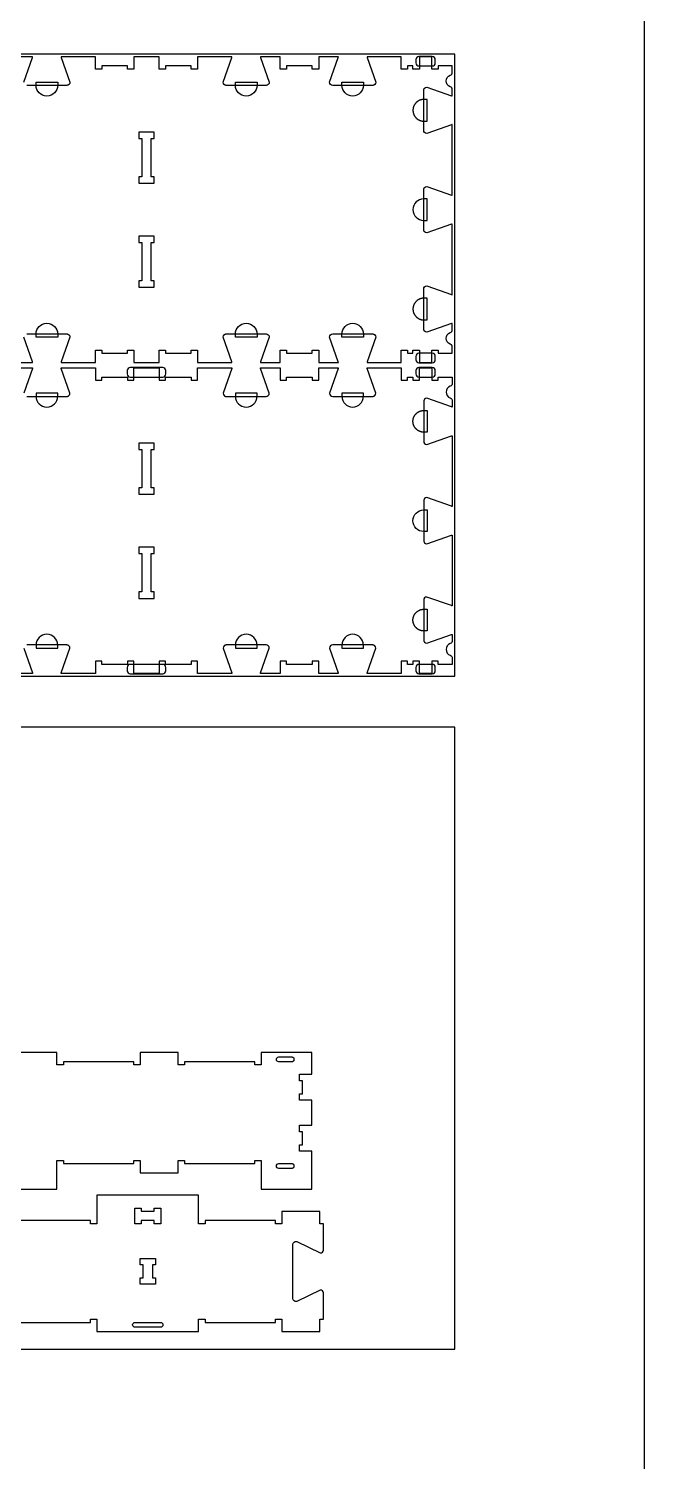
# Model space of a CAD drawing. Extents: x 0 to 4485, y 0 to 10771.
# Drawn here: x 1975 to 3183, y 2810 to 5619 of the extents above; entities that cross this region are included whole.
import ezdxf

# ---------------------------------------------------------------- set-up
doc = ezdxf.new("R2010")
doc.units = 0
for name, color, linetype in [('0_SHEET_SPRUCEPLY_2440X122', 1, 'CONTINUOUS'), ('3_ANYTOOL_CUTTHROUGH_INSID', 4, 'CONTINUOUS'), ('4_ANYTOOL_CUTTHROUGH_OUTSI', 5, 'CONTINUOUS'), ('5_ANYTOOL_HALF_MILL_9MM_IN', 3, 'CONTINUOUS'), ('DONOTCUT', 7, 'CONTINUOUS')]:
    doc.layers.add(name, color=color, linetype=linetype)

msp = doc.modelspace()

# ---------------------------------------------------------------- linework, layer by layer
at = {"layer": '0_SHEET_SPRUCEPLY_2440X122'}
for points in [[(371.7, 5569.4), (371.7, 4349.4), (2811.7, 4349.4), (2811.7, 5569.4)], [(371.7, 4249.4), (371.7, 3029.4), (2811.7, 3029.4), (2811.7, 4249.4)]]:
    msp.add_lwpolyline(points, close=True, dxfattribs=at)
at = {"layer": '3_ANYTOOL_CUTTHROUGH_INSID', "color": 4}
for points in [[(2221.7, 5416.7), (2191.5, 5416.7), (2191.5, 5404.2), (2197.5, 5404.2), (2197.5, 5328.7), (2191.5, 5328.7), (2191.5, 5316.2), (2222, 5316.2), (2222, 5328.7), (2216, 5328.7), (2216, 5404.2), (2222, 5404.2), (2222, 5416.7)], [(2191.7, 5112.2), (2222, 5112.2), (2222, 5124.7), (2216, 5124.7), (2216, 5200.2), (2222, 5200.2), (2222, 5212.7), (2191.5, 5212.7), (2191.5, 5200.2), (2197.5, 5200.2), (2197.5, 5124.7), (2191.5, 5124.7), (2191.5, 5112.2)], [(2191.5, 4806.4), (2191.5, 4794.2), (2197.5, 4794.2), (2197.5, 4718.7), (2191.5, 4718.7), (2191.5, 4706.2), (2222, 4706.2), (2222, 4718.7), (2216, 4718.7), (2216, 4794.2), (2222, 4794.2), (2222, 4806.7), (2191.5, 4806.7)], [(2222, 4502.4), (2222, 4514.7), (2216, 4514.7), (2216, 4590.2), (2222, 4590.2), (2222, 4602.7), (2191.5, 4602.7), (2191.5, 4590.2), (2197.5, 4590.2), (2197.5, 4514.7), (2191.5, 4514.7), (2191.5, 4502.2), (2222, 4502.2)], [(2196.5, 3300.3), (2222, 3300.3), (2222, 3306.3), (2234.5, 3306.3), (2234.5, 3275.8), (2222, 3275.8), (2222, 3281.8), (2196.5, 3281.8), (2196.5, 3275.8), (2184, 3275.8), (2184, 3306.3), (2196.5, 3306.3)], [(2218.5, 3194.9), (2218.5, 3169.4), (2224.5, 3169.4), (2224.5, 3156.9), (2194, 3156.9), (2194, 3169.4), (2200, 3169.4), (2200, 3194.9), (2194, 3194.9), (2194, 3207.4), (2224.5, 3207.4), (2224.5, 3194.9)]]:
    msp.add_lwpolyline(points, close=True, dxfattribs=at)
for points in [[(2466.2, 3602.7), (2492, 3602.7), (2492.1, 3602.7), (2492.2, 3602.7), (2492.3, 3602.7), (2492.4, 3602.7), (2492.5, 3602.7), (2492.5, 3602.7), (2492.6, 3602.6), (2492.7, 3602.6), (2492.8, 3602.6), (2492.9, 3602.6), (2493, 3602.5), (2493.1, 3602.5), (2493.2, 3602.5), (2493.3, 3602.4), (2493.4, 3602.4), (2493.5, 3602.4), (2493.6, 3602.3), (2493.7, 3602.3), (2493.8, 3602.2), (2493.9, 3602.1), (2494, 3602.1), (2494.1, 3602), (2494.2, 3602), (2494.2, 3601.9), (2494.3, 3601.8), (2494.4, 3601.8), (2494.5, 3601.7), (2494.6, 3601.6), (2494.6, 3601.5), (2494.7, 3601.4), (2494.8, 3601.4), (2494.9, 3601.3), (2494.9, 3601.2), (2495, 3601.1), (2495.1, 3601), (2495.1, 3600.9), (2495.2, 3600.8), (2495.3, 3600.7), (2495.3, 3600.6), (2495.4, 3600.5), (2495.4, 3600.4), (2495.5, 3600.3), (2495.5, 3600.2), (2495.6, 3600.1), (2495.6, 3600), (2495.6, 3599.9), (2495.7, 3599.8), (2495.7, 3599.7), (2495.7, 3599.6), (2495.8, 3599.5), (2495.8, 3599.4), (2495.8, 3599.2), (2495.9, 3599.1), (2495.9, 3599), (2495.9, 3598.9), (2495.9, 3598.8), (2495.9, 3598.7), (2495.9, 3598.6), (2496, 3598.5), (2496, 3598.4), (2496, 3598.3), (2496, 3598.2), (2496, 3598.1), (2496, 3598), (2496, 3597.8), (2496, 3597.7), (2496, 3597.6), (2496, 3597.5), (2496, 3597.4), (2495.9, 3597.3), (2495.9, 3597.2), (2495.9, 3597.1), (2495.9, 3597), (2495.9, 3596.9), (2495.9, 3596.8), (2495.8, 3596.7), (2495.8, 3596.6), (2495.8, 3596.4), (2495.7, 3596.3), (2495.7, 3596.2), (2495.7, 3596.1), (2495.6, 3596), (2495.6, 3595.9), (2495.6, 3595.8), (2495.5, 3595.7), (2495.5, 3595.6), (2495.4, 3595.5), (2495.4, 3595.4), (2495.3, 3595.3), (2495.3, 3595.2), (2495.2, 3595.1), (2495.1, 3595), (2495.1, 3594.9), (2495, 3594.8), (2494.9, 3594.7), (2494.9, 3594.6), (2494.8, 3594.6), (2494.7, 3594.5), (2494.6, 3594.4), (2494.6, 3594.3), (2494.5, 3594.2), (2494.4, 3594.2), (2494.3, 3594.1), (2494.2, 3594), (2494.2, 3593.9), (2494.1, 3593.9), (2494, 3593.8), (2493.9, 3593.8), (2493.8, 3593.7), (2493.7, 3593.7), (2493.6, 3593.6), (2493.5, 3593.6), (2493.4, 3593.5), (2493.3, 3593.5), (2493.2, 3593.4), (2493.1, 3593.4), (2493, 3593.4), (2492.9, 3593.3), (2492.8, 3593.3), (2492.7, 3593.3), (2492.6, 3593.3), (2492.5, 3593.3), (2492.5, 3593.2), (2492.4, 3593.2), (2492.3, 3593.2), (2492.2, 3593.2), (2492.1, 3593.2), (2492, 3593.2), (2466.2, 3593.2, -1)], [(2466.2, 3384.2, -1), (2466.2, 3393.7), (2492, 3393.7), (2492.1, 3393.7), (2492.2, 3393.7), (2492.3, 3393.7), (2492.4, 3393.7), (2492.5, 3393.7), (2492.5, 3393.7), (2492.6, 3393.6), (2492.7, 3393.6), (2492.8, 3393.6), (2492.9, 3393.6), (2493, 3393.5), (2493.1, 3393.5), (2493.2, 3393.5), (2493.3, 3393.4), (2493.4, 3393.4), (2493.5, 3393.4), (2493.6, 3393.3), (2493.7, 3393.3), (2493.8, 3393.2), (2493.9, 3393.1), (2494, 3393.1), (2494.1, 3393), (2494.2, 3393), (2494.2, 3392.9), (2494.3, 3392.8), (2494.4, 3392.8), (2494.5, 3392.7), (2494.6, 3392.6), (2494.6, 3392.5), (2494.7, 3392.4), (2494.8, 3392.4), (2494.9, 3392.3), (2494.9, 3392.2), (2495, 3392.1), (2495.1, 3392), (2495.1, 3391.9), (2495.2, 3391.8), (2495.3, 3391.7), (2495.3, 3391.6), (2495.4, 3391.5), (2495.4, 3391.4), (2495.5, 3391.3), (2495.5, 3391.2), (2495.6, 3391.1), (2495.6, 3391), (2495.6, 3390.9), (2495.7, 3390.8), (2495.7, 3390.7), (2495.7, 3390.6), (2495.8, 3390.5), (2495.8, 3390.4), (2495.8, 3390.2), (2495.9, 3390.1), (2495.9, 3390), (2495.9, 3389.9), (2495.9, 3389.8), (2495.9, 3389.7), (2495.9, 3389.6), (2496, 3389.5), (2496, 3389.4), (2496, 3389.3), (2496, 3389.2), (2496, 3389.1), (2496, 3389), (2496, 3388.8), (2496, 3388.7), (2496, 3388.6), (2496, 3388.5), (2496, 3388.4), (2495.9, 3388.3), (2495.9, 3388.2), (2495.9, 3388.1), (2495.9, 3388), (2495.9, 3387.9), (2495.9, 3387.8), (2495.8, 3387.7), (2495.8, 3387.6), (2495.8, 3387.4), (2495.7, 3387.3), (2495.7, 3387.2), (2495.7, 3387.1), (2495.6, 3387), (2495.6, 3386.9), (2495.6, 3386.8), (2495.5, 3386.7), (2495.5, 3386.6), (2495.4, 3386.5), (2495.4, 3386.4), (2495.3, 3386.3), (2495.3, 3386.2), (2495.2, 3386.1), (2495.1, 3386), (2495.1, 3385.9), (2495, 3385.8), (2494.9, 3385.7), (2494.9, 3385.6), (2494.8, 3385.6), (2494.7, 3385.5), (2494.6, 3385.4), (2494.6, 3385.3), (2494.5, 3385.2), (2494.4, 3385.2), (2494.3, 3385.1), (2494.2, 3385), (2494.2, 3384.9), (2494.1, 3384.9), (2494, 3384.8), (2493.9, 3384.8), (2493.8, 3384.7), (2493.7, 3384.7), (2493.6, 3384.6), (2493.5, 3384.6), (2493.4, 3384.5), (2493.3, 3384.5), (2493.2, 3384.4), (2493.1, 3384.4), (2493, 3384.4), (2492.9, 3384.3), (2492.8, 3384.3), (2492.7, 3384.3), (2492.6, 3384.3), (2492.5, 3384.3), (2492.5, 3384.2), (2492.4, 3384.2), (2492.3, 3384.2), (2492.2, 3384.2), (2492.1, 3384.2), (2492, 3384.2)], [(2234.2, 3072.8), (2184.2, 3072.8, -1), (2184.2, 3082.3), (2234.2, 3082.3, -1)]]:
    msp.add_lwpolyline(points, format="xyb", close=True, dxfattribs=at)
at = {"layer": '4_ANYTOOL_CUTTHROUGH_OUTSI', "color": 5}
for points in [[(1965.9, 5514.5), (1982.8, 5562.8), (1982.8, 5562.8, 0.061485), (1983.1, 5564.2), (1944.5, 5564.2)], [(1972.2, 5020.7), (2050.2, 5020.7), (2050.3, 5020.7), (2050.5, 5020.7), (2050.6, 5020.7), (2050.8, 5020.6), (2050.9, 5020.6), (2051.1, 5020.6), (2051.2, 5020.6), (2051.4, 5020.6), (2051.5, 5020.5), (2051.7, 5020.5), (2051.8, 5020.4), (2052, 5020.4), (2052.1, 5020.4), (2052.3, 5020.3), (2052.4, 5020.3), (2052.5, 5020.2), (2052.7, 5020.1), (2052.8, 5020.1), (2053, 5020), (2053.1, 5019.9), (2053.2, 5019.9), (2053.4, 5019.8), (2053.5, 5019.7), (2053.6, 5019.6), (2053.8, 5019.5), (2053.9, 5019.4), (2054, 5019.3), (2054.1, 5019.2), (2054.2, 5019.1), (2054.4, 5019), (2054.5, 5018.9), (2054.6, 5018.8, -0.198912), (2056.4, 5014.4), (2056.4, 5014.4), (2056.4, 5014.3), (2039.5, 4966.1), (2039.5, 4966.1, 0.061485), (2039.3, 4964.7), (2106.5, 4964.7), (2106.5, 4988.7), (2119, 4988.7), (2119, 4982.7), (2169.5, 4982.7), (2169.5, 4988.7), (2182, 4988.7), (2182, 4964.7), (2231.5, 4964.7), (2231.5, 4988.7), (2231.7, 4988.7), (2244, 4988.7), (2244, 4982.7), (2294.5, 4982.7), (2294.5, 4988.7), (2307, 4988.7), (2307, 4964.7), (2374.1, 4964.7), (2374.1, 4964.7, 0.061485), (2373.9, 4966.1), (2357, 5014.3), (2357, 5014.4), (2357, 5014.4), (2357, 5014.4, -0.198912), (2358.8, 5018.8), (2358.9, 5018.9), (2359, 5019), (2359.2, 5019.1), (2359.3, 5019.2), (2359.4, 5019.3), (2359.5, 5019.4), (2359.6, 5019.5), (2359.8, 5019.6), (2359.9, 5019.7), (2360, 5019.8), (2360.2, 5019.9), (2360.3, 5019.9), (2360.4, 5020), (2360.6, 5020.1), (2360.7, 5020.1), (2360.9, 5020.2), (2361, 5020.3), (2361.1, 5020.3), (2361.3, 5020.4), (2361.4, 5020.4), (2361.6, 5020.4), (2361.7, 5020.5), (2361.9, 5020.5), (2362, 5020.6), (2362.2, 5020.6), (2362.3, 5020.6), (2362.5, 5020.6), (2362.6, 5020.6), (2362.8, 5020.7), (2362.9, 5020.7), (2363.1, 5020.7), (2363.2, 5020.7), (2441.2, 5020.7, -0.414214), (2447.5, 5014.4), (2447.5, 5014.4), (2447.5, 5014.3), (2430.6, 4966.1), (2430.6, 4966.1, 0.061485), (2430.4, 4964.7), (2469, 4964.7), (2469, 4988.7), (2481.5, 4988.7), (2481.5, 4982.7), (2532, 4982.7), (2532, 4988.7), (2544.5, 4988.7), (2544.5, 4988.4), (2544.5, 4964.7), (2583.1, 4964.7), (2583.1, 4964.7, 0.061485), (2582.8, 4966.1), (2565.9, 5014.3), (2565.9, 5014.4), (2565.9, 5014.4), (2565.9, 5014.4, -0.414214), (2572.2, 5020.7), (2650.2, 5020.7), (2650.3, 5020.7), (2650.5, 5020.7), (2650.6, 5020.7), (2650.8, 5020.6), (2650.9, 5020.6), (2651.1, 5020.6), (2651.2, 5020.6), (2651.4, 5020.6), (2651.5, 5020.5), (2651.7, 5020.5), (2651.8, 5020.4), (2652, 5020.4), (2652.1, 5020.4), (2652.3, 5020.3), (2652.4, 5020.3), (2652.5, 5020.2), (2652.7, 5020.1), (2652.8, 5020.1), (2653, 5020), (2653.1, 5019.9), (2653.2, 5019.9), (2653.4, 5019.8), (2653.5, 5019.7), (2653.6, 5019.6), (2653.8, 5019.5), (2653.9, 5019.4), (2654, 5019.3), (2654.1, 5019.2), (2654.2, 5019.1), (2654.4, 5019), (2654.5, 5018.9), (2654.6, 5018.8, -0.198912), (2656.4, 5014.4), (2656.4, 5014.4), (2656.4, 5014.3), (2639.5, 4966.1), (2639.5, 4966.1, 0.061485), (2639.3, 4964.7), (2706.5, 4964.7), (2706.5, 4988.7), (2706.7, 4988.7), (2719, 4988.7), (2719, 4982.7), (2729.5, 4982.7), (2729.5, 4988.7), (2742, 4988.7), (2742, 4964.7), (2766.5, 4964.7), (2766.5, 4988.7), (2779, 4988.7), (2779, 4982.7), (2806.5, 4982.7), (2806.5, 4995.1), (2806.5, 4995.1, 0.317837), (2802.6, 5000.5, -0.707107), (2802.6, 5023.6, 0.317837), (2806.5, 5029), (2806.5, 5041.4, 0.061485), (2805.1, 5041.2), (2756.8, 5024.3), (2756.7, 5024.3), (2756.7, 5024.3), (2756.7, 5024.3, -0.198912), (2752.3, 5026.1), (2752.2, 5026.2), (2752.1, 5026.3), (2752, 5026.4), (2751.9, 5026.5), (2751.8, 5026.7), (2751.7, 5026.8), (2751.6, 5026.9), (2751.5, 5027), (2751.4, 5027.2), (2751.3, 5027.3), (2751.3, 5027.4), (2751.2, 5027.6), (2751.1, 5027.7), (2751.1, 5027.8), (2751, 5028), (2750.9, 5028.1), (2750.9, 5028.3), (2750.8, 5028.4), (2750.8, 5028.6), (2750.7, 5028.7), (2750.7, 5028.9), (2750.6, 5029), (2750.6, 5029.2), (2750.6, 5029.3), (2750.5, 5029.5), (2750.5, 5029.6), (2750.5, 5029.8), (2750.5, 5029.9), (2750.5, 5030.1), (2750.5, 5030.2), (2750.5, 5030.4), (2750.5, 5030.5), (2750.5, 5108.5, -0.414214), (2756.7, 5114.8), (2756.7, 5114.8), (2756.8, 5114.8), (2805.1, 5097.9), (2805.1, 5097.9, 0.061485), (2806.5, 5097.6), (2806.5, 5236.3, 0.061485), (2805.1, 5236.1), (2756.8, 5219.2), (2756.7, 5219.2), (2756.7, 5219.2), (2756.7, 5219.2, -0.198912), (2752.3, 5221), (2752.2, 5221.1), (2752.1, 5221.2), (2752, 5221.3), (2751.9, 5221.4), (2751.8, 5221.6), (2751.7, 5221.7), (2751.6, 5221.8), (2751.5, 5221.9), (2751.4, 5222.1), (2751.3, 5222.2), (2751.3, 5222.3), (2751.2, 5222.5), (2751.1, 5222.6), (2751.1, 5222.7), (2751, 5222.9), (2750.9, 5223), (2750.9, 5223.2), (2750.8, 5223.3), (2750.8, 5223.5), (2750.7, 5223.6), (2750.7, 5223.8), (2750.6, 5223.9), (2750.6, 5224.1), (2750.6, 5224.2), (2750.5, 5224.4), (2750.5, 5224.5), (2750.5, 5224.7), (2750.5, 5224.8), (2750.5, 5225), (2750.5, 5225.1), (2750.5, 5225.3), (2750.5, 5225.4), (2750.5, 5303.4), (2750.5, 5303.6), (2750.5, 5303.7), (2750.5, 5303.9), (2750.5, 5304), (2750.5, 5304.2), (2750.5, 5304.3), (2750.5, 5304.5), (2750.6, 5304.6), (2750.6, 5304.8), (2750.6, 5304.9), (2750.7, 5305.1), (2750.7, 5305.2), (2750.8, 5305.4), (2750.8, 5305.5), (2750.9, 5305.7), (2750.9, 5305.8), (2751, 5306), (2751.1, 5306.1), (2751.1, 5306.2), (2751.2, 5306.4), (2751.3, 5306.5), (2751.3, 5306.6), (2751.4, 5306.8), (2751.5, 5306.9), (2751.6, 5307), (2751.7, 5307.2), (2751.8, 5307.3), (2751.9, 5307.4), (2752, 5307.5), (2752.1, 5307.6), (2752.2, 5307.7), (2752.3, 5307.8, -0.198912), (2756.7, 5309.7), (2756.7, 5309.7), (2756.8, 5309.7), (2805.1, 5292.8), (2805.1, 5292.8, 0.061485), (2806.5, 5292.5), (2806.5, 5431.2, 0.061485), (2805.1, 5431), (2756.8, 5414.1), (2756.7, 5414.1), (2756.7, 5414.1), (2756.7, 5414.1, -0.414214), (2750.5, 5420.3), (2750.5, 5498.3), (2750.5, 5498.5), (2750.5, 5498.6), (2750.5, 5498.8), (2750.5, 5498.9), (2750.5, 5499.1), (2750.5, 5499.2), (2750.5, 5499.4), (2750.6, 5499.5), (2750.6, 5499.7), (2750.6, 5499.8), (2750.7, 5500), (2750.7, 5500.1), (2750.8, 5500.3), (2750.8, 5500.4), (2750.9, 5500.6), (2750.9, 5500.7), (2751, 5500.9), (2751.1, 5501), (2751.1, 5501.1), (2751.2, 5501.3), (2751.3, 5501.4), (2751.3, 5501.5), (2751.4, 5501.7), (2751.5, 5501.8), (2751.6, 5501.9), (2751.7, 5502.1), (2751.8, 5502.2), (2751.9, 5502.3), (2752, 5502.4), (2752.1, 5502.5), (2752.2, 5502.6), (2752.3, 5502.7, -0.198912), (2756.7, 5504.6), (2756.7, 5504.6), (2756.8, 5504.6), (2805.1, 5487.7), (2805.1, 5487.7, 0.061485), (2806.5, 5487.4), (2806.5, 5499.8, 0.317837), (2802.6, 5505.2, -0.707107), (2802.6, 5528.3, 0.317837), (2806.5, 5533.8), (2806.5, 5546.2), (2779, 5546.2), (2779, 5540.2), (2766.5, 5540.2), (2766.5, 5564.2), (2742, 5564.2), (2742, 5540.2), (2729.5, 5540.2), (2729.5, 5546.2), (2719, 5546.2), (2719, 5540.2), (2706.5, 5540.2), (2706.5, 5564.2), (2639.3, 5564.2), (2639.3, 5564.2, 0.061485), (2639.5, 5562.8), (2656.4, 5514.5), (2656.4, 5514.5), (2656.4, 5514.4), (2656.4, 5514.4, -0.198912), (2654.6, 5510), (2654.5, 5509.9), (2654.4, 5509.8), (2654.2, 5509.7), (2654.1, 5509.6), (2654, 5509.5), (2653.9, 5509.4), (2653.8, 5509.3), (2653.6, 5509.2), (2653.5, 5509.1), (2653.4, 5509.1), (2653.2, 5509), (2653.1, 5508.9), (2653, 5508.8), (2652.8, 5508.8), (2652.7, 5508.7), (2652.5, 5508.6), (2652.4, 5508.6), (2652.3, 5508.5), (2652.1, 5508.5), (2652, 5508.4), (2651.8, 5508.4), (2651.7, 5508.4), (2651.5, 5508.3), (2651.4, 5508.3), (2651.2, 5508.3), (2651.1, 5508.2), (2650.9, 5508.2), (2650.8, 5508.2), (2650.6, 5508.2), (2650.5, 5508.2), (2650.3, 5508.2), (2650.2, 5508.2), (2572.2, 5508.2, -0.414214), (2565.9, 5514.4), (2565.9, 5514.5), (2565.9, 5514.5), (2582.8, 5562.8), (2582.8, 5562.8, 0.061485), (2583.1, 5564.2), (2544.5, 5564.2), (2544.5, 5540.2), (2532, 5540.2), (2532, 5546.2), (2481.5, 5546.2), (2481.5, 5540.2), (2469, 5540.2), (2469, 5564.2), (2430.4, 5564.2), (2430.4, 5564.2, 0.061485), (2430.6, 5562.8), (2447.5, 5514.5), (2447.5, 5514.5), (2447.5, 5514.4), (2447.5, 5514.4, -0.414214), (2441.2, 5508.2), (2363.2, 5508.2), (2363.1, 5508.2), (2362.9, 5508.2), (2362.8, 5508.2), (2362.6, 5508.2), (2362.5, 5508.2), (2362.3, 5508.2), (2362.2, 5508.3), (2362, 5508.3), (2361.9, 5508.3), (2361.7, 5508.4), (2361.6, 5508.4), (2361.4, 5508.4), (2361.3, 5508.5), (2361.1, 5508.5), (2361, 5508.6), (2360.9, 5508.6), (2360.7, 5508.7), (2360.6, 5508.8), (2360.4, 5508.8), (2360.3, 5508.9), (2360.2, 5509), (2360, 5509.1), (2359.9, 5509.1), (2359.8, 5509.2), (2359.6, 5509.3), (2359.5, 5509.4), (2359.4, 5509.5), (2359.3, 5509.6), (2359.2, 5509.7), (2359, 5509.8), (2358.9, 5509.9), (2358.8, 5510, -0.198912), (2357, 5514.4), (2357, 5514.5), (2357, 5514.5), (2373.9, 5562.8), (2373.9, 5562.8, 0.061485), (2374.1, 5564.2), (2356.7, 5564.2), (2307, 5564.2), (2307, 5540.2), (2294.5, 5540.2), (2294.5, 5546.2), (2244, 5546.2), (2244, 5540.2), (2231.5, 5540.2), (2231.5, 5564.2), (2182, 5564.2), (2182, 5540.2), (2169.5, 5540.2), (2169.5, 5546.2), (2119, 5546.2), (2119, 5540.2), (2106.5, 5540.2), (2106.5, 5564.2), (2056.7, 5564.2), (2039.3, 5564.2), (2039.3, 5564.2, 0.061485), (2039.5, 5562.8), (2056.4, 5514.5), (2056.4, 5514.5), (2056.4, 5514.4), (2056.4, 5514.4, -0.198912), (2054.6, 5510), (2054.5, 5509.9), (2054.4, 5509.8), (2054.2, 5509.7), (2054.1, 5509.6), (2054, 5509.5), (2053.9, 5509.4), (2053.8, 5509.3), (2053.6, 5509.2), (2053.5, 5509.1), (2053.4, 5509.1), (2053.2, 5509), (2053.1, 5508.9), (2053, 5508.8), (2052.8, 5508.8), (2052.7, 5508.7), (2052.5, 5508.6), (2052.4, 5508.6), (2052.3, 5508.5), (2052.1, 5508.5), (2052, 5508.4), (2051.8, 5508.4), (2051.7, 5508.4), (2051.5, 5508.3), (2051.4, 5508.3), (2051.2, 5508.3), (2051.1, 5508.2), (2050.9, 5508.2), (2050.8, 5508.2), (2050.6, 5508.2), (2050.5, 5508.2), (2050.3, 5508.2), (2050.2, 5508.2), (1972.2, 5508.2, -0.414214)], [(1944.5, 4964.7), (1983.1, 4964.7), (1983.1, 4964.7, 0.061485), (1982.8, 4966.1), (1965.9, 5014.3)], [(1944.5, 4954.2), (1983.1, 4954.2), (1983.1, 4954.2, -0.061485), (1982.8, 4952.8), (1965.9, 4904.5)], [(1972.2, 4898.2), (2050.2, 4898.2), (2050.3, 4898.2), (2050.5, 4898.2), (2050.6, 4898.2), (2050.8, 4898.2), (2050.9, 4898.2), (2051.1, 4898.2), (2051.2, 4898.3), (2051.4, 4898.3), (2051.5, 4898.3), (2051.7, 4898.4), (2051.8, 4898.4), (2052, 4898.4), (2052.1, 4898.5), (2052.3, 4898.5), (2052.4, 4898.6), (2052.5, 4898.6), (2052.7, 4898.7), (2052.8, 4898.8), (2053, 4898.8), (2053.1, 4898.9), (2053.2, 4899), (2053.4, 4899.1), (2053.5, 4899.1), (2053.6, 4899.2), (2053.8, 4899.3), (2053.9, 4899.4), (2054, 4899.5), (2054.1, 4899.6), (2054.2, 4899.7), (2054.4, 4899.8), (2054.5, 4899.9), (2054.6, 4900, 0.198912), (2056.4, 4904.4), (2056.4, 4904.5), (2056.4, 4904.5), (2039.5, 4952.8), (2039.5, 4952.8, -0.061485), (2039.3, 4954.2), (2106.5, 4954.2), (2106.5, 4930.2), (2119, 4930.2), (2119, 4936.2), (2169.5, 4936.2), (2169.5, 4930.2), (2182, 4930.2), (2182, 4954.2), (2231.5, 4954.2), (2231.5, 4930.2), (2231.7, 4930.2), (2244, 4930.2), (2244, 4936.2), (2294.5, 4936.2), (2294.5, 4930.2), (2307, 4930.2), (2307, 4954.2), (2374.1, 4954.2), (2374.1, 4954.2, -0.061485), (2373.9, 4952.8), (2357, 4904.5), (2357, 4904.5), (2357, 4904.4), (2357, 4904.4, 0.198912), (2358.8, 4900), (2358.9, 4899.9), (2359, 4899.8), (2359.2, 4899.7), (2359.3, 4899.6), (2359.4, 4899.5), (2359.5, 4899.4), (2359.6, 4899.3), (2359.8, 4899.2), (2359.9, 4899.1), (2360, 4899.1), (2360.2, 4899), (2360.3, 4898.9), (2360.4, 4898.8), (2360.6, 4898.8), (2360.7, 4898.7), (2360.9, 4898.6), (2361, 4898.6), (2361.1, 4898.5), (2361.3, 4898.5), (2361.4, 4898.4), (2361.6, 4898.4), (2361.7, 4898.4), (2361.9, 4898.3), (2362, 4898.3), (2362.2, 4898.3), (2362.3, 4898.2), (2362.5, 4898.2), (2362.6, 4898.2), (2362.8, 4898.2), (2362.9, 4898.2), (2363.1, 4898.2), (2363.2, 4898.2), (2441.2, 4898.2, 0.414214), (2447.5, 4904.4), (2447.5, 4904.5), (2447.5, 4904.5), (2430.6, 4952.8), (2430.6, 4952.8, -0.061485), (2430.4, 4954.2), (2469, 4954.2), (2469, 4930.4), (2469, 4930.2), (2481.5, 4930.2), (2481.5, 4936.2), (2532, 4936.2), (2532, 4930.2), (2544.5, 4930.2), (2544.5, 4954.2), (2583.1, 4954.2), (2583.1, 4954.2, -0.061485), (2582.8, 4952.8), (2565.9, 4904.5), (2565.9, 4904.5), (2565.9, 4904.4), (2565.9, 4904.4, 0.414214), (2572.2, 4898.2), (2650.2, 4898.2), (2650.3, 4898.2), (2650.5, 4898.2), (2650.6, 4898.2), (2650.8, 4898.2), (2650.9, 4898.2), (2651.1, 4898.2), (2651.2, 4898.3), (2651.4, 4898.3), (2651.5, 4898.3), (2651.7, 4898.4), (2651.8, 4898.4), (2652, 4898.4), (2652.1, 4898.5), (2652.3, 4898.5), (2652.4, 4898.6), (2652.5, 4898.6), (2652.7, 4898.7), (2652.8, 4898.8), (2653, 4898.8), (2653.1, 4898.9), (2653.2, 4899), (2653.4, 4899.1), (2653.5, 4899.1), (2653.6, 4899.2), (2653.8, 4899.3), (2653.9, 4899.4), (2654, 4899.5), (2654.1, 4899.6), (2654.2, 4899.7), (2654.4, 4899.8), (2654.5, 4899.9), (2654.6, 4900, 0.198912), (2656.4, 4904.4), (2656.4, 4904.5), (2656.4, 4904.5), (2639.5, 4952.8), (2639.5, 4952.8, -0.061485), (2639.3, 4954.2), (2656.7, 4954.2), (2706.5, 4954.2), (2706.5, 4930.2), (2719, 4930.2), (2719, 4936.2), (2729.5, 4936.2), (2729.5, 4930.2), (2742, 4930.2), (2742, 4954.2), (2766.5, 4954.2), (2766.5, 4930.2), (2779, 4930.2), (2779, 4936.2), (2806.5, 4936.2), (2806.5, 4923.8), (2806.5, 4923.8, -0.317837), (2802.6, 4918.3, 0.707107), (2802.6, 4895.2, -0.317837), (2806.5, 4889.8), (2806.5, 4877.4, -0.061485), (2805.1, 4877.7), (2756.8, 4894.6), (2756.7, 4894.6), (2756.7, 4894.6), (2756.7, 4894.6, 0.198912), (2752.3, 4892.7), (2752.2, 4892.6), (2752.1, 4892.5), (2752, 4892.4), (2751.9, 4892.3), (2751.8, 4892.2), (2751.7, 4892.1), (2751.6, 4891.9), (2751.5, 4891.8), (2751.4, 4891.7), (2751.3, 4891.5), (2751.3, 4891.4), (2751.2, 4891.3), (2751.1, 4891.1), (2751.1, 4891), (2751, 4890.9), (2750.9, 4890.7), (2750.9, 4890.6), (2750.8, 4890.4), (2750.8, 4890.3), (2750.7, 4890.1), (2750.7, 4890), (2750.6, 4889.8), (2750.6, 4889.7), (2750.6, 4889.5), (2750.5, 4889.4), (2750.5, 4889.2), (2750.5, 4889.1), (2750.5, 4888.9), (2750.5, 4888.8), (2750.5, 4888.6), (2750.5, 4888.5), (2750.5, 4888.3), (2750.5, 4810.3, 0.414214), (2756.7, 4804.1), (2756.7, 4804.1), (2756.8, 4804.1), (2805.1, 4821), (2805.1, 4821, -0.061485), (2806.5, 4821.2), (2806.5, 4682.5, -0.061485), (2805.1, 4682.8), (2756.8, 4699.7), (2756.7, 4699.7), (2756.7, 4699.7), (2756.7, 4699.7, 0.198912), (2752.3, 4697.8), (2752.2, 4697.7), (2752.1, 4697.6), (2752, 4697.5), (2751.9, 4697.4), (2751.8, 4697.3), (2751.7, 4697.2), (2751.6, 4697), (2751.5, 4696.9), (2751.4, 4696.8), (2751.3, 4696.6), (2751.3, 4696.5), (2751.2, 4696.4), (2751.1, 4696.2), (2751.1, 4696.1), (2751, 4696), (2750.9, 4695.8), (2750.9, 4695.7), (2750.8, 4695.5), (2750.8, 4695.4), (2750.7, 4695.2), (2750.7, 4695.1), (2750.6, 4694.9), (2750.6, 4694.8), (2750.6, 4694.6), (2750.5, 4694.5), (2750.5, 4694.3), (2750.5, 4694.2), (2750.5, 4694), (2750.5, 4693.9), (2750.5, 4693.7), (2750.5, 4693.6), (2750.5, 4693.4), (2750.5, 4615.4), (2750.5, 4615.3), (2750.5, 4615.1), (2750.5, 4615), (2750.5, 4614.8), (2750.5, 4614.7), (2750.5, 4614.5), (2750.5, 4614.4), (2750.6, 4614.2), (2750.6, 4614.1), (2750.6, 4613.9), (2750.7, 4613.8), (2750.7, 4613.6), (2750.8, 4613.5), (2750.8, 4613.3), (2750.9, 4613.2), (2750.9, 4613), (2751, 4612.9), (2751.1, 4612.7), (2751.1, 4612.6), (2751.2, 4612.5), (2751.3, 4612.3), (2751.3, 4612.2), (2751.4, 4612.1), (2751.5, 4611.9), (2751.6, 4611.8), (2751.7, 4611.7), (2751.8, 4611.6), (2751.9, 4611.4), (2752, 4611.3), (2752.1, 4611.2), (2752.2, 4611.1), (2752.3, 4611, 0.198912), (2756.7, 4609.2), (2756.7, 4609.2), (2756.8, 4609.2), (2805.1, 4626.1), (2805.1, 4626.1, -0.061485), (2806.5, 4626.3), (2806.5, 4487.6, -0.061485), (2805.1, 4487.9), (2756.8, 4504.8), (2756.7, 4504.8), (2756.7, 4504.8), (2756.7, 4504.8, 0.414214), (2750.5, 4498.5), (2750.5, 4420.5), (2750.5, 4420.4), (2750.5, 4420.2), (2750.5, 4420.1), (2750.5, 4419.9), (2750.5, 4419.8), (2750.5, 4419.6), (2750.5, 4419.5), (2750.6, 4419.3), (2750.6, 4419.2), (2750.6, 4419), (2750.7, 4418.9), (2750.7, 4418.7), (2750.8, 4418.6), (2750.8, 4418.4), (2750.9, 4418.3), (2750.9, 4418.1), (2751, 4418), (2751.1, 4417.8), (2751.1, 4417.7), (2751.2, 4417.6), (2751.3, 4417.4), (2751.3, 4417.3), (2751.4, 4417.2), (2751.5, 4417), (2751.6, 4416.9), (2751.7, 4416.8), (2751.8, 4416.7), (2751.9, 4416.5), (2752, 4416.4), (2752.1, 4416.3), (2752.2, 4416.2), (2752.3, 4416.1, 0.198912), (2756.7, 4414.3), (2756.7, 4414.3), (2756.8, 4414.3), (2805.1, 4431.2), (2805.1, 4431.2, -0.061485), (2806.5, 4431.4), (2806.5, 4419, -0.317837), (2802.6, 4413.6, 0.707107), (2802.6, 4390.5, -0.317837), (2806.5, 4385.1), (2806.5, 4372.7), (2779, 4372.7), (2779, 4378.7), (2766.5, 4378.7), (2766.5, 4354.7), (2742, 4354.7), (2742, 4378.7), (2729.5, 4378.7), (2729.5, 4372.7), (2719, 4372.7), (2719, 4378.7), (2706.5, 4378.7), (2706.5, 4354.7), (2639.3, 4354.7), (2639.3, 4354.7, -0.061485), (2639.5, 4356.1), (2656.4, 4404.3), (2656.4, 4404.4), (2656.4, 4404.4), (2656.4, 4404.4, 0.198912), (2654.6, 4408.8), (2654.5, 4408.9), (2654.4, 4409), (2654.2, 4409.1), (2654.1, 4409.2), (2654, 4409.3), (2653.9, 4409.4), (2653.8, 4409.5), (2653.6, 4409.6), (2653.5, 4409.7), (2653.4, 4409.8), (2653.2, 4409.9), (2653.1, 4409.9), (2653, 4410), (2652.8, 4410.1), (2652.7, 4410.1), (2652.5, 4410.2), (2652.4, 4410.3), (2652.3, 4410.3), (2652.1, 4410.4), (2652, 4410.4), (2651.8, 4410.4), (2651.7, 4410.5), (2651.5, 4410.5), (2651.4, 4410.6), (2651.2, 4410.6), (2651.1, 4410.6), (2650.9, 4410.6), (2650.8, 4410.6), (2650.6, 4410.7), (2650.5, 4410.7), (2650.3, 4410.7), (2650.2, 4410.7), (2572.2, 4410.7, 0.414214), (2565.9, 4404.4), (2565.9, 4404.4), (2565.9, 4404.3), (2582.8, 4356.1), (2582.8, 4356.1, -0.061485), (2583.1, 4354.7), (2544.5, 4354.7), (2544.5, 4378.4), (2544.5, 4378.7), (2532, 4378.7), (2532, 4372.7), (2481.5, 4372.7), (2481.5, 4378.7), (2469, 4378.7), (2469, 4378.4), (2469, 4354.7), (2430.4, 4354.7), (2430.4, 4354.7, -0.061485), (2430.6, 4356.1), (2447.5, 4404.3), (2447.5, 4404.4), (2447.5, 4404.4), (2447.5, 4404.4, 0.414214), (2441.2, 4410.7), (2363.2, 4410.7), (2363.1, 4410.7), (2362.9, 4410.7), (2362.8, 4410.7), (2362.6, 4410.6), (2362.5, 4410.6), (2362.3, 4410.6), (2362.2, 4410.6), (2362, 4410.6), (2361.9, 4410.5), (2361.7, 4410.5), (2361.6, 4410.4), (2361.4, 4410.4), (2361.3, 4410.4), (2361.1, 4410.3), (2361, 4410.3), (2360.9, 4410.2), (2360.7, 4410.1), (2360.6, 4410.1), (2360.4, 4410), (2360.3, 4409.9), (2360.2, 4409.9), (2360, 4409.8), (2359.9, 4409.7), (2359.8, 4409.6), (2359.6, 4409.5), (2359.5, 4409.4), (2359.4, 4409.3), (2359.3, 4409.2), (2359.2, 4409.1), (2359, 4409), (2358.9, 4408.9), (2358.8, 4408.8, 0.198912), (2357, 4404.4), (2357, 4404.4), (2357, 4404.3), (2373.9, 4356.1), (2373.9, 4356.1, -0.061485), (2374.1, 4354.7), (2356.7, 4354.7), (2307, 4354.7), (2307, 4378.7), (2294.5, 4378.7), (2294.5, 4372.7), (2244, 4372.7), (2244, 4378.7), (2231.5, 4378.7), (2231.5, 4354.7), (2182, 4354.7), (2182, 4378.7), (2169.5, 4378.7), (2169.5, 4372.7), (2119, 4372.7), (2119, 4378.7), (2106.5, 4378.7), (2106.5, 4354.7), (2039.3, 4354.7), (2039.3, 4354.7, -0.061485), (2039.5, 4356.1), (2056.4, 4404.3), (2056.4, 4404.4), (2056.4, 4404.4), (2056.4, 4404.4, 0.198912), (2054.6, 4408.8), (2054.5, 4408.9), (2054.4, 4409), (2054.2, 4409.1), (2054.1, 4409.2), (2054, 4409.3), (2053.9, 4409.4), (2053.8, 4409.5), (2053.6, 4409.6), (2053.5, 4409.7), (2053.4, 4409.8), (2053.2, 4409.9), (2053.1, 4409.9), (2053, 4410), (2052.8, 4410.1), (2052.7, 4410.1), (2052.5, 4410.2), (2052.4, 4410.3), (2052.3, 4410.3), (2052.1, 4410.4), (2052, 4410.4), (2051.8, 4410.4), (2051.7, 4410.5), (2051.5, 4410.5), (2051.4, 4410.6), (2051.2, 4410.6), (2051.1, 4410.6), (2050.9, 4410.6), (2050.8, 4410.6), (2050.6, 4410.7), (2050.5, 4410.7), (2050.3, 4410.7), (2050.2, 4410.7), (1972.2, 4410.7, 0.414214)], [(1965.9, 4404.3), (1982.8, 4356.1), (1982.8, 4356.1, -0.061485), (1983.1, 4354.7), (1944.5, 4354.7)], [(1959, 3082.3), (2097, 3082.3), (2097, 3088.3), (2109.5, 3088.3), (2109.5, 3064.3), (2309, 3064.3), (2309, 3088.3), (2321.5, 3088.3), (2321.5, 3082.3), (2459.5, 3082.3), (2459.5, 3088.3), (2472, 3088.3), (2472, 3064.3), (2546.5, 3064.3), (2546.5, 3088.3), (2554, 3088.3), (2554, 3140), (2554, 3140, 0.461531), (2547.3, 3145.7), (2501.3, 3123), (2501.3, 3123), (2501.2, 3123), (2501.2, 3123, -0.463455), (2494, 3129.1), (2494, 3235, -0.220464), (2496.2, 3239.8, -0.220464), (2501.2, 3241.1), (2501.3, 3241.1), (2501.3, 3241.1), (2547.3, 3218.5), (2547.3, 3218.5, 0.218803), (2551.9, 3219.8, 0.220464), (2554, 3224.1), (2554, 3275.8), (2546.5, 3275.8), (2546.5, 3299.8), (2472, 3299.8), (2472, 3275.8), (2459.5, 3275.8), (2459.5, 3281.8), (2321.5, 3281.8), (2321.5, 3275.8), (2309, 3275.8), (2309, 3276.1), (2309, 3331.8), (2109.5, 3331.8), (2109.5, 3276.1), (2109.5, 3275.8), (2097, 3275.8), (2097, 3281.8), (1959, 3281.8)]]:
    msp.add_lwpolyline(points, format="xyb", dxfattribs=at)
msp.add_lwpolyline([(1831.5, 3343.7), (2031, 3343.7), (2031, 3399.5), (2031, 3399.7), (2043.5, 3399.7), (2043.5, 3393.7), (2181.5, 3393.7), (2181.5, 3399.7), (2194, 3399.7), (2194, 3375.7), (2268.5, 3375.7), (2268.5, 3399.7), (2281, 3399.7), (2281, 3393.7), (2419, 3393.7), (2419, 3399.7), (2431.5, 3399.7), (2431.5, 3343.7), (2531, 3343.7), (2531, 3418.2), (2507, 3418.2), (2507, 3430.7), (2513, 3430.7), (2513, 3456.2), (2507, 3456.2), (2507, 3468.7), (2507.2, 3468.7), (2531, 3468.7), (2531, 3518.2), (2507.2, 3518.2), (2507, 3518.2), (2507, 3530.7), (2513, 3530.7), (2513, 3556.2), (2507, 3556.2), (2507, 3568.7), (2531, 3568.7), (2531, 3611.2), (2431.5, 3611.2), (2431.5, 3587.5), (2431.5, 3587.2), (2419, 3587.2), (2419, 3593.2), (2281, 3593.2), (2281, 3587.2), (2268.5, 3587.2), (2268.5, 3611.2), (2194, 3611.2), (2194, 3587.2), (2181.5, 3587.2), (2181.5, 3593.2), (2043.5, 3593.2), (2043.5, 3587.2), (2031, 3587.2), (2031, 3611.2), (1831.5, 3611.2)], dxfattribs=at)
at = {"layer": '5_ANYTOOL_HALF_MILL_9MM_IN'}
for points in [[(2741.1, 5564.7, 0.414214), (2735.1, 5558.7), (2735.1, 5552.2, 0.414214), (2741.1, 5546.2), (2767.3, 5546.2, 0.414214), (2773.3, 5552.2), (2773.3, 5558.7, 0.414214), (2767.3, 5564.7)], [(2032.4, 5508.4, -1), (1989.9, 5508.4), (1989.9, 5508.7), (1989.9, 5514.7), (2032.4, 5514.7), (2032.4, 5508.7), (2032.4, 5508.4)], [(2423.5, 5508.4, -1), (2381, 5508.4), (2381, 5508.7), (2381, 5514.7), (2423.5, 5514.7), (2423.5, 5508.7), (2423.5, 5508.4)], [(2632.4, 5508.4, -1), (2589.9, 5508.4), (2589.9, 5508.7), (2589.9, 5514.7), (2632.4, 5514.7), (2632.4, 5508.7), (2632.4, 5508.4)], [(2750.7, 5285.7, 1), (2750.7, 5243.2), (2751, 5243.2), (2757, 5243.2), (2757, 5285.7), (2751, 5285.7), (2750.7, 5285.7)], [(1989.9, 5020.4, -1), (2032.4, 5020.4), (2032.4, 5020.2), (2032.4, 5014.2), (1989.9, 5014.2), (1989.9, 5020.2), (1989.9, 5020.4)], [(2381, 5020.4, -1), (2423.5, 5020.4), (2423.5, 5020.2), (2423.5, 5014.2), (2381, 5014.2), (2381, 5020.2), (2381, 5020.4)], [(2589.9, 5020.4, -1), (2632.4, 5020.4), (2632.4, 5020.2), (2632.4, 5014.2), (2589.9, 5014.2), (2589.9, 5020.2), (2589.9, 5020.4)], [(2741.1, 4982.7, 0.414214), (2735.1, 4976.7), (2735.1, 4970.2, 0.414214), (2741.1, 4964.2), (2767.3, 4964.2, 0.414214), (2773.3, 4970.2), (2773.3, 4976.7, 0.414214), (2767.3, 4982.7)], [(2174.8, 4954.7, 0.414214), (2168.8, 4948.7), (2168.8, 4942.2, 0.414214), (2174.8, 4936.2), (2238.6, 4936.2, 0.414214), (2244.6, 4942.2), (2244.6, 4948.7, 0.414214), (2238.6, 4954.7)], [(2741.1, 4954.7, 0.414214), (2735.1, 4948.7), (2735.1, 4942.2, 0.414214), (2741.1, 4936.2), (2767.3, 4936.2, 0.414214), (2773.3, 4942.2), (2773.3, 4948.7, 0.414214), (2767.3, 4954.7)], [(1989.9, 4898.4, 1), (2032.4, 4898.4), (2032.4, 4898.7), (2032.4, 4904.7), (1989.9, 4904.7), (1989.9, 4898.7), (1989.9, 4898.4)], [(2381, 4898.4, 1), (2423.5, 4898.4), (2423.5, 4898.7), (2423.5, 4904.7), (2381, 4904.7), (2381, 4898.7), (2381, 4898.4)], [(2589.9, 4898.4, 1), (2632.4, 4898.4), (2632.4, 4898.7), (2632.4, 4904.7), (2589.9, 4904.7), (2589.9, 4898.7), (2589.9, 4898.4)], [(2750.7, 4633.2, -1), (2750.7, 4675.7), (2751, 4675.7), (2757, 4675.7), (2757, 4633.2), (2751, 4633.2), (2750.7, 4633.2)], [(2032.4, 4410.4, 1), (1989.9, 4410.4), (1989.9, 4410.2), (1989.9, 4404.2), (2032.4, 4404.2), (2032.4, 4410.2), (2032.4, 4410.4)], [(2423.5, 4410.4, 1), (2381, 4410.4), (2381, 4410.2), (2381, 4404.2), (2423.5, 4404.2), (2423.5, 4410.2), (2423.5, 4410.4)], [(2632.4, 4410.4, 1), (2589.9, 4410.4), (2589.9, 4410.2), (2589.9, 4404.2), (2632.4, 4404.2), (2632.4, 4410.2), (2632.4, 4410.4)], [(2174.8, 4372.7, 0.414214), (2168.8, 4366.7), (2168.8, 4360.2, 0.414214), (2174.8, 4354.2), (2238.6, 4354.2, 0.414214), (2244.6, 4360.2), (2244.6, 4366.7, 0.414214), (2238.6, 4372.7)], [(2741.1, 4372.7, 0.414214), (2735.1, 4366.7), (2735.1, 4360.2, 0.414214), (2741.1, 4354.2), (2767.3, 4354.2, 0.414214), (2773.3, 4360.2), (2773.3, 4366.7, 0.414214), (2767.3, 4372.7)]]:
    msp.add_lwpolyline(points, format="xyb", close=True, dxfattribs=at)
for points in [[(2750.7, 5480.6), (2750.2, 5480.6), (2749.8, 5480.6), (2749.3, 5480.5), (2748.8, 5480.5), (2748.3, 5480.4), (2747.8, 5480.4), (2747.3, 5480.3), (2746.8, 5480.2), (2746.3, 5480.1), (2745.8, 5480), (2745.4, 5479.9), (2744.9, 5479.8), (2744.4, 5479.6), (2743.9, 5479.4), (2743.4, 5479.3), (2742.9, 5479.1), (2742.4, 5478.9), (2741.9, 5478.7), (2741.4, 5478.4), (2740.9, 5478.2), (2740.5, 5477.9), (2740, 5477.7), (2739.5, 5477.4), (2739.1, 5477.1), (2738.6, 5476.8), (2738.2, 5476.5), (2737.7, 5476.2), (2737.3, 5475.8), (2736.9, 5475.5), (2736.5, 5475.1), (2736.1, 5474.7), (2735.7, 5474.3), (2735.3, 5474), (2734.9, 5473.6), (2734.6, 5473.1), (2734.2, 5472.7), (2733.9, 5472.3), (2733.5, 5471.8), (2733.2, 5471.4), (2732.9, 5471), (2732.6, 5470.5), (2732.3, 5470), (2732.1, 5469.6), (2731.8, 5469.1), (2731.6, 5468.6), (2731.4, 5468.1), (2731.1, 5467.6), (2730.9, 5467.1), (2730.8, 5466.7), (2730.6, 5466.2), (2730.4, 5465.7), (2730.3, 5465.2), (2730.1, 5464.7), (2730, 5464.2), (2729.9, 5463.7), (2729.8, 5463.2), (2729.7, 5462.7), (2729.6, 5462.2), (2729.6, 5461.7), (2729.5, 5461.2), (2729.5, 5460.7), (2729.5, 5460.3), (2729.5, 5459.8), (2729.5, 5459.3), (2729.5, 5458.9), (2729.5, 5458.4), (2729.5, 5457.9), (2729.5, 5457.4), (2729.6, 5456.9), (2729.6, 5456.4), (2729.7, 5455.9), (2729.8, 5455.5), (2729.9, 5455), (2730, 5454.5), (2730.1, 5454), (2730.3, 5453.5), (2730.4, 5453), (2730.6, 5452.5), (2730.8, 5452), (2730.9, 5451.5), (2731.1, 5451), (2731.4, 5450.5), (2731.6, 5450), (2731.8, 5449.6), (2732.1, 5449.1), (2732.3, 5448.6), (2732.6, 5448.2), (2732.9, 5447.7), (2733.2, 5447.2), (2733.5, 5446.8), (2733.9, 5446.4), (2734.2, 5445.9), (2734.6, 5445.5), (2734.9, 5445.1), (2735.3, 5444.7), (2735.7, 5444.3), (2736.1, 5443.9), (2736.5, 5443.5), (2736.9, 5443.2), (2737.3, 5442.8), (2737.7, 5442.5), (2738.2, 5442.2), (2738.6, 5441.8), (2739.1, 5441.5), (2739.5, 5441.2), (2740, 5441), (2740.5, 5440.7), (2740.9, 5440.4), (2741.4, 5440.2), (2741.9, 5440), (2742.4, 5439.8), (2742.9, 5439.6), (2743.4, 5439.4), (2743.9, 5439.2), (2744.4, 5439), (2744.9, 5438.9), (2745.4, 5438.8), (2745.8, 5438.6), (2746.3, 5438.5), (2746.8, 5438.4), (2747.3, 5438.3), (2747.8, 5438.3), (2748.3, 5438.2), (2748.8, 5438.2), (2749.3, 5438.1), (2749.8, 5438.1), (2750.2, 5438.1), (2750.7, 5438.1), (2751, 5438.1), (2757, 5438.1), (2757, 5480.6), (2751, 5480.6), (2750.7, 5480.6)], [(2750.7, 5090.8), (2750.2, 5090.8), (2749.8, 5090.8), (2749.3, 5090.7), (2748.8, 5090.7), (2748.3, 5090.6), (2747.8, 5090.6), (2747.3, 5090.5), (2746.8, 5090.4), (2746.3, 5090.3), (2745.8, 5090.2), (2745.4, 5090.1), (2744.9, 5090), (2744.4, 5089.8), (2743.9, 5089.6), (2743.4, 5089.5), (2742.9, 5089.3), (2742.4, 5089.1), (2741.9, 5088.9), (2741.4, 5088.6), (2740.9, 5088.4), (2740.5, 5088.1), (2740, 5087.9), (2739.5, 5087.6), (2739.1, 5087.3), (2738.6, 5087), (2738.2, 5086.7), (2737.7, 5086.4), (2737.3, 5086), (2736.9, 5085.7), (2736.5, 5085.3), (2736.1, 5084.9), (2735.7, 5084.5), (2735.3, 5084.2), (2734.9, 5083.8), (2734.6, 5083.3), (2734.2, 5082.9), (2733.9, 5082.5), (2733.5, 5082), (2733.2, 5081.6), (2732.9, 5081.2), (2732.6, 5080.7), (2732.3, 5080.2), (2732.1, 5079.8), (2731.8, 5079.3), (2731.6, 5078.8), (2731.4, 5078.3), (2731.1, 5077.8), (2730.9, 5077.3), (2730.8, 5076.9), (2730.6, 5076.4), (2730.4, 5075.9), (2730.3, 5075.4), (2730.1, 5074.9), (2730, 5074.4), (2729.9, 5073.9), (2729.8, 5073.4), (2729.7, 5072.9), (2729.6, 5072.4), (2729.6, 5071.9), (2729.5, 5071.4), (2729.5, 5070.9), (2729.5, 5070.5), (2729.5, 5070), (2729.5, 5069.5), (2729.5, 5069.1), (2729.5, 5068.6), (2729.5, 5068.1), (2729.5, 5067.6), (2729.6, 5067.1), (2729.6, 5066.6), (2729.7, 5066.1), (2729.8, 5065.7), (2729.9, 5065.2), (2730, 5064.7), (2730.1, 5064.2), (2730.3, 5063.7), (2730.4, 5063.2), (2730.6, 5062.7), (2730.8, 5062.2), (2730.9, 5061.7), (2731.1, 5061.2), (2731.4, 5060.7), (2731.6, 5060.2), (2731.8, 5059.8), (2732.1, 5059.3), (2732.3, 5058.8), (2732.6, 5058.4), (2732.9, 5057.9), (2733.2, 5057.4), (2733.5, 5057), (2733.9, 5056.6), (2734.2, 5056.1), (2734.6, 5055.7), (2734.9, 5055.3), (2735.3, 5054.9), (2735.7, 5054.5), (2736.1, 5054.1), (2736.5, 5053.7), (2736.9, 5053.4), (2737.3, 5053), (2737.7, 5052.7), (2738.2, 5052.4), (2738.6, 5052), (2739.1, 5051.7), (2739.5, 5051.4), (2740, 5051.2), (2740.5, 5050.9), (2740.9, 5050.6), (2741.4, 5050.4), (2741.9, 5050.2), (2742.4, 5050), (2742.9, 5049.8), (2743.4, 5049.6), (2743.9, 5049.4), (2744.4, 5049.2), (2744.9, 5049.1), (2745.4, 5049), (2745.8, 5048.8), (2746.3, 5048.7), (2746.8, 5048.6), (2747.3, 5048.5), (2747.8, 5048.5), (2748.3, 5048.4), (2748.8, 5048.4), (2749.3, 5048.3), (2749.8, 5048.3), (2750.2, 5048.3), (2750.7, 5048.3), (2751, 5048.3), (2757, 5048.3), (2757, 5090.8), (2751, 5090.8), (2750.7, 5090.8)], [(2750.7, 4828.1), (2750.2, 4828.1), (2749.8, 4828.1), (2749.3, 4828.1), (2748.8, 4828.2), (2748.3, 4828.2), (2747.8, 4828.3), (2747.3, 4828.3), (2746.8, 4828.4), (2746.3, 4828.5), (2745.8, 4828.6), (2745.4, 4828.8), (2744.9, 4828.9), (2744.4, 4829), (2743.9, 4829.2), (2743.4, 4829.4), (2742.9, 4829.6), (2742.4, 4829.8), (2741.9, 4830), (2741.4, 4830.2), (2740.9, 4830.4), (2740.5, 4830.7), (2740, 4831), (2739.5, 4831.2), (2739.1, 4831.5), (2738.6, 4831.8), (2738.2, 4832.2), (2737.7, 4832.5), (2737.3, 4832.8), (2736.9, 4833.2), (2736.5, 4833.5), (2736.1, 4833.9), (2735.7, 4834.3), (2735.3, 4834.7), (2734.9, 4835.1), (2734.6, 4835.5), (2734.2, 4835.9), (2733.9, 4836.4), (2733.5, 4836.8), (2733.2, 4837.2), (2732.9, 4837.7), (2732.6, 4838.2), (2732.3, 4838.6), (2732.1, 4839.1), (2731.8, 4839.6), (2731.6, 4840), (2731.4, 4840.5), (2731.1, 4841), (2730.9, 4841.5), (2730.8, 4842), (2730.6, 4842.5), (2730.4, 4843), (2730.3, 4843.5), (2730.1, 4844), (2730, 4844.5), (2729.9, 4845), (2729.8, 4845.5), (2729.7, 4845.9), (2729.6, 4846.4), (2729.6, 4846.9), (2729.5, 4847.4), (2729.5, 4847.9), (2729.5, 4848.4), (2729.5, 4848.9), (2729.5, 4849.3), (2729.5, 4849.8), (2729.5, 4850.3), (2729.5, 4850.7), (2729.5, 4851.2), (2729.6, 4851.7), (2729.6, 4852.2), (2729.7, 4852.7), (2729.8, 4853.2), (2729.9, 4853.7), (2730, 4854.2), (2730.1, 4854.7), (2730.3, 4855.2), (2730.4, 4855.7), (2730.6, 4856.2), (2730.8, 4856.7), (2730.9, 4857.1), (2731.1, 4857.6), (2731.4, 4858.1), (2731.6, 4858.6), (2731.8, 4859.1), (2732.1, 4859.6), (2732.3, 4860), (2732.6, 4860.5), (2732.9, 4861), (2733.2, 4861.4), (2733.5, 4861.8), (2733.9, 4862.3), (2734.2, 4862.7), (2734.6, 4863.1), (2734.9, 4863.6), (2735.3, 4864), (2735.7, 4864.3), (2736.1, 4864.7), (2736.5, 4865.1), (2736.9, 4865.5), (2737.3, 4865.8), (2737.7, 4866.2), (2738.2, 4866.5), (2738.6, 4866.8), (2739.1, 4867.1), (2739.5, 4867.4), (2740, 4867.7), (2740.5, 4867.9), (2740.9, 4868.2), (2741.4, 4868.4), (2741.9, 4868.7), (2742.4, 4868.9), (2742.9, 4869.1), (2743.4, 4869.3), (2743.9, 4869.4), (2744.4, 4869.6), (2744.9, 4869.8), (2745.4, 4869.9), (2745.8, 4870), (2746.3, 4870.1), (2746.8, 4870.2), (2747.3, 4870.3), (2747.8, 4870.4), (2748.3, 4870.4), (2748.8, 4870.5), (2749.3, 4870.5), (2749.8, 4870.6), (2750.2, 4870.6), (2750.7, 4870.6), (2751, 4870.6), (2757, 4870.6), (2757, 4828.1), (2751, 4828.1), (2750.7, 4828.1)], [(2750.7, 4438.3), (2750.2, 4438.3), (2749.8, 4438.3), (2749.3, 4438.3), (2748.8, 4438.4), (2748.3, 4438.4), (2747.8, 4438.5), (2747.3, 4438.5), (2746.8, 4438.6), (2746.3, 4438.7), (2745.8, 4438.8), (2745.4, 4439), (2744.9, 4439.1), (2744.4, 4439.2), (2743.9, 4439.4), (2743.4, 4439.6), (2742.9, 4439.8), (2742.4, 4440), (2741.9, 4440.2), (2741.4, 4440.4), (2740.9, 4440.6), (2740.5, 4440.9), (2740, 4441.2), (2739.5, 4441.4), (2739.1, 4441.7), (2738.6, 4442), (2738.2, 4442.4), (2737.7, 4442.7), (2737.3, 4443), (2736.9, 4443.4), (2736.5, 4443.7), (2736.1, 4444.1), (2735.7, 4444.5), (2735.3, 4444.9), (2734.9, 4445.3), (2734.6, 4445.7), (2734.2, 4446.1), (2733.9, 4446.6), (2733.5, 4447), (2733.2, 4447.4), (2732.9, 4447.9), (2732.6, 4448.4), (2732.3, 4448.8), (2732.1, 4449.3), (2731.8, 4449.8), (2731.6, 4450.2), (2731.4, 4450.7), (2731.1, 4451.2), (2730.9, 4451.7), (2730.8, 4452.2), (2730.6, 4452.7), (2730.4, 4453.2), (2730.3, 4453.7), (2730.1, 4454.2), (2730, 4454.7), (2729.9, 4455.2), (2729.8, 4455.7), (2729.7, 4456.1), (2729.6, 4456.6), (2729.6, 4457.1), (2729.5, 4457.6), (2729.5, 4458.1), (2729.5, 4458.6), (2729.5, 4459.1), (2729.5, 4459.5), (2729.5, 4460), (2729.5, 4460.5), (2729.5, 4460.9), (2729.5, 4461.4), (2729.6, 4461.9), (2729.6, 4462.4), (2729.7, 4462.9), (2729.8, 4463.4), (2729.9, 4463.9), (2730, 4464.4), (2730.1, 4464.9), (2730.3, 4465.4), (2730.4, 4465.9), (2730.6, 4466.4), (2730.8, 4466.9), (2730.9, 4467.3), (2731.1, 4467.8), (2731.4, 4468.3), (2731.6, 4468.8), (2731.8, 4469.3), (2732.1, 4469.8), (2732.3, 4470.2), (2732.6, 4470.7), (2732.9, 4471.2), (2733.2, 4471.6), (2733.5, 4472), (2733.9, 4472.5), (2734.2, 4472.9), (2734.6, 4473.3), (2734.9, 4473.8), (2735.3, 4474.2), (2735.7, 4474.5), (2736.1, 4474.9), (2736.5, 4475.3), (2736.9, 4475.7), (2737.3, 4476), (2737.7, 4476.4), (2738.2, 4476.7), (2738.6, 4477), (2739.1, 4477.3), (2739.5, 4477.6), (2740, 4477.9), (2740.5, 4478.1), (2740.9, 4478.4), (2741.4, 4478.6), (2741.9, 4478.9), (2742.4, 4479.1), (2742.9, 4479.3), (2743.4, 4479.5), (2743.9, 4479.6), (2744.4, 4479.8), (2744.9, 4480), (2745.4, 4480.1), (2745.8, 4480.2), (2746.3, 4480.3), (2746.8, 4480.4), (2747.3, 4480.5), (2747.8, 4480.6), (2748.3, 4480.6), (2748.8, 4480.7), (2749.3, 4480.7), (2749.8, 4480.8), (2750.2, 4480.8), (2750.7, 4480.8), (2751, 4480.8), (2757, 4480.8), (2757, 4438.3), (2751, 4438.3), (2750.7, 4438.3)]]:
    msp.add_lwpolyline(points, close=True, dxfattribs=at)
at = {"layer": 'DONOTCUT'}
msp.add_lwpolyline([(0, 0), (3183.4, 0), (3183.4, 7593.4), (0, 7593.4)], close=True, dxfattribs=at)

doc.saveas('drawing.dxf')
